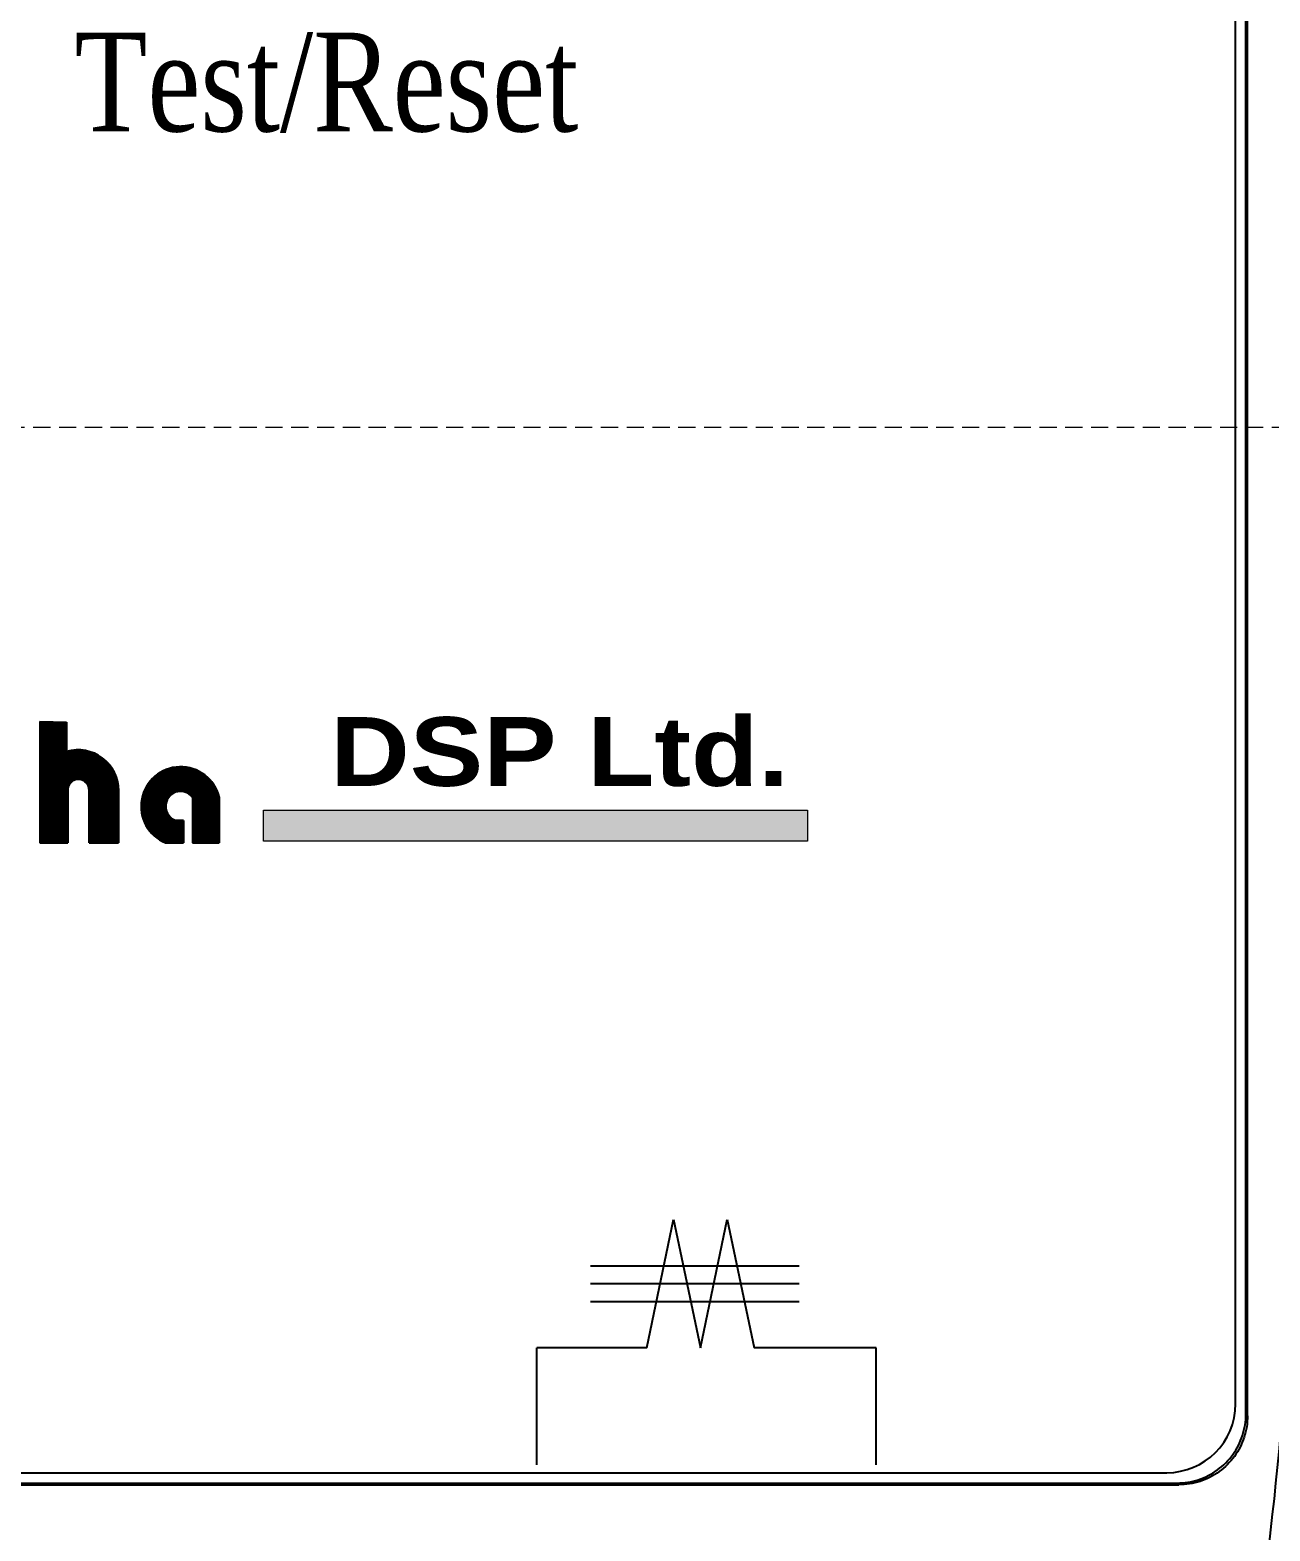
# Model space of a CAD drawing. Header units: millimetres. Extents: x 19 to 859, y 22 to 702.
# Drawn here: x 342.14 to 360.17, y 225.01 to 246.83 of the extents above; entities that cross this region are included whole.
import ezdxf
from ezdxf.enums import TextEntityAlignment as Align

# ---------------------------------------------------------------- set-up
doc = ezdxf.new("R2010")
doc.units = ezdxf.units.MM
doc.linetypes.add('DASHED2', pattern=[0.375, 0.25, -0.125])
doc.layers.add('40', color=4, linetype='Continuous')
doc.layers.add('ASHADE', color=7, linetype='Continuous')
doc.styles.add('SS', font='batang.ttc', dxfattribs={"width": 0.8})
doc.styles.get("Standard").update_dxf_attribs({"font": 'BareunDotumPro1.ttf'})

# ---------------------------------------------------------------- blocks, each defined once
blk = doc.blocks.new('abcd')
at = {"color": 5}
for p, q in [((7610.2, 689.4), (7610.2, 326.6)), ((7610.2, 689.4), (7690.3, 687.8)), ((7611.5, 689.4), (7611.5, 326.7)), ((7612.5, 689.4), (7612.5, 326.7)), ((7613.5, 689.3), (7613.5, 326.7)), ((7614.5, 689.3), (7614.5, 326.7)), ((7615.5, 689.3), (7615.5, 326.6)), ((7616.5, 689.3), (7616.5, 326.6)), ((7617.5, 689.3), (7617.5, 326.6)), ((7618.5, 689.2), (7618.5, 326.6)), ((7619.5, 689.2), (7619.5, 326.6)), ((7620.5, 689.2), (7620.5, 326.6)), ((7621.5, 689.2), (7621.5, 326.6)), ((7622.5, 689.1), (7622.5, 326.6)), ((7623.5, 689.1), (7623.5, 326.6)), ((7624.5, 689.1), (7624.5, 326.6)), ((7625.5, 689.1), (7625.5, 326.6)), ((7626.5, 689.1), (7626.5, 326.6)), ((7627.5, 689), (7627.5, 326.6)), ((7628.5, 689), (7628.5, 326.6)), ((7629.5, 689), (7629.5, 326.6)), ((7630.5, 689), (7630.5, 326.6)), ((7631.5, 689), (7631.5, 326.6)), ((7632.5, 688.9), (7632.5, 326.6)), ((7633.5, 688.9), (7633.5, 326.6)), ((7634.5, 688.9), (7634.5, 326.6)), ((7635.5, 688.9), (7635.5, 326.6)), ((7636.5, 688.9), (7636.5, 326.6)), ((7637.5, 688.8), (7637.5, 326.6)), ((7638.5, 688.8), (7638.5, 326.6)), ((7639.5, 688.8), (7639.5, 326.6)), ((7640.5, 688.8), (7640.5, 326.6)), ((7641.5, 688.8), (7641.5, 326.6)), ((7642.5, 688.7), (7642.5, 326.6)), ((7643.5, 688.7), (7643.5, 326.6)), ((7644.5, 688.7), (7644.5, 326.6)), ((7645.5, 688.7), (7645.5, 326.6)), ((7646.5, 688.7), (7646.5, 326.6)), ((7647.5, 688.6), (7647.5, 326.6)), ((7648.5, 688.6), (7648.5, 326.6)), ((7649.5, 688.6), (7649.5, 326.6)), ((7650.5, 688.6), (7650.5, 326.6)), ((7651.5, 688.6), (7651.5, 326.6)), ((7652.5, 688.5), (7652.5, 326.6)), ((7653.5, 688.5), (7653.5, 326.6)), ((7654.5, 688.5), (7654.5, 326.6)), ((7655.5, 688.5), (7655.5, 326.6)), ((7656.5, 688.5), (7656.5, 326.6)), ((7656.5, 688.5), (7656.5, 326.6)), ((7657.5, 688.4), (7657.5, 326.6)), ((7657.5, 688.4), (7657.5, 326.6)), ((7658.5, 688.4), (7658.5, 326.6)), ((7659.5, 688.4), (7659.5, 326.6)), ((7660.5, 688.4), (7660.5, 326.6)), ((7661.5, 688.4), (7661.5, 326.6)), ((7662.5, 688.3), (7662.5, 326.6)), ((7663.5, 688.3), (7663.5, 326.6)), ((7664.5, 688.3), (7664.5, 326.6)), ((7665.5, 688.3), (7665.5, 326.6)), ((7666.5, 688.3), (7666.5, 326.6)), ((7667.5, 688.2), (7667.5, 326.6)), ((7668.5, 688.2), (7668.5, 326.6)), ((7669.5, 688.2), (7669.5, 326.6)), ((7670.5, 688.2), (7670.5, 326.6)), ((7671.5, 688.1), (7671.5, 326.6)), ((7672.5, 688.1), (7672.5, 326.6)), ((7673.5, 688.1), (7673.5, 326.6)), ((7674.5, 688.1), (7674.5, 326.6)), ((7675.5, 688.1), (7675.5, 326.6)), ((7676.5, 688), (7676.5, 326.6)), ((7677.5, 688), (7677.5, 326.6)), ((7678.5, 688), (7678.5, 326.6)), ((7678.5, 688), (7678.5, 326.6)), ((7679.5, 688), (7679.5, 326.6)), ((7679.5, 688), (7679.5, 326.6)), ((7680.5, 688), (7680.5, 326.6)), ((7681.5, 687.9), (7681.5, 326.6)), ((7682.5, 687.9), (7682.5, 326.6)), ((7683.5, 687.9), (7683.5, 326.6)), ((7684.5, 687.9), (7684.5, 326.6)), ((7685.5, 687.9), (7685.5, 326.6)), ((7686.5, 687.8), (7686.5, 326.6)), ((7687.5, 687.8), (7687.5, 326.6)), ((7688.5, 687.8), (7688.5, 326.6)), ((7689.6, 687.8), (7689.6, 326.6)), ((7690.3, 600), (7690.3, 687.8)), ((7690.3, 687.8), (7690.3, 600)), ((7690.6, 600), (7690.6, 326.6)), ((7691.6, 600.3), (7691.6, 326.6)), ((7692.6, 600.6), (7692.6, 326.6)), ((7693.6, 600.9), (7693.6, 326.6)), ((7694.6, 601.1), (7694.6, 492.8)), ((7695.6, 601.4), (7695.6, 495.9)), ((7696.6, 601.6), (7696.6, 498.3)), ((7697.6, 601.9), (7697.6, 500.2)), ((7698.6, 602.1), (7698.6, 501.9)), ((7699.6, 602.3), (7699.6, 503.3)), ((7700.6, 602.5), (7700.6, 504.6)), ((7701.6, 602.7), (7701.6, 505.8)), ((7702.6, 602.9), (7702.6, 506.9)), ((7703.6, 603.1), (7703.6, 507.9)), ((7704.6, 603.3), (7704.6, 508.8)), ((7705.6, 603.4), (7705.6, 509.6)), ((7706.6, 603.6), (7706.6, 510.4)), ((7707.6, 603.7), (7707.6, 511.1)), ((7708.6, 603.9), (7708.6, 511.7)), ((7709.6, 604), (7709.6, 512.3)), ((7710.6, 604.1), (7710.6, 512.9)), ((7711.6, 604.2), (7711.6, 513.4)), ((7712.6, 604.3), (7712.6, 513.8)), ((7713.6, 604.4), (7713.6, 514.2)), ((7714.6, 604.5), (7714.6, 514.6)), ((7715.6, 604.6), (7715.6, 515)), ((7716.6, 604.7), (7716.6, 515.3)), ((7717.6, 604.7), (7717.6, 515.5)), ((7718.6, 604.8), (7718.6, 515.8)), ((7719.6, 604.8), (7719.6, 516)), ((7720.6, 604.9), (7720.6, 516.1)), ((7721.6, 604.9), (7721.6, 516.3)), ((7722.6, 604.9), (7722.6, 516.4)), ((7723.6, 604.9), (7723.6, 516.5)), ((7724.6, 604.9), (7724.6, 516.5)), ((7725.6, 604.9), (7725.6, 516.5)), ((7726.6, 604.9), (7726.6, 516.5)), ((7727.6, 604.9), (7727.6, 516.4)), ((7728.6, 604.9), (7728.6, 516.4)), ((7729.6, 604.8), (7729.6, 516.2)), ((7730.6, 604.8), (7730.6, 516.1)), ((7730.6, 604.8), (7730.6, 516.1)), ((7731.6, 604.7), (7731.6, 515.9)), ((7731.6, 604.7), (7731.6, 515.9)), ((7732.6, 604.7), (7732.6, 515.7)), ((7733.6, 604.6), (7733.6, 515.5)), ((7734.6, 604.5), (7734.6, 515.2)), ((7735.6, 604.5), (7735.6, 514.9)), ((7736.6, 604.4), (7736.6, 514.5)), ((7737.6, 604.3), (7737.6, 514.1)), ((7738.6, 604.1), (7738.6, 513.7)), ((7739.6, 604), (7739.6, 513.2)), ((7740.6, 603.9), (7740.6, 512.7)), ((7741.6, 603.8), (7741.6, 512.1)), ((7742.6, 603.6), (7742.6, 511.5)), ((7743.6, 603.5), (7743.6, 510.8)), ((7744.6, 603.3), (7744.6, 510.1)), ((7745.6, 603.1), (7745.6, 509.3)), ((7746.6, 602.9), (7746.6, 508.5)), ((7747.6, 602.8), (7747.6, 507.6)), ((7748.6, 602.6), (7748.6, 506.6)), ((7749.6, 602.4), (7749.6, 505.5)), ((7750.6, 602.1), (7750.6, 504.2)), ((7751.6, 601.9), (7751.6, 502.9)), ((7752.6, 601.7), (7752.6, 501.4)), ((7752.6, 601.7), (7752.6, 501.4)), ((7753.6, 601.4), (7753.6, 499.6)), ((7753.6, 601.4), (7753.6, 499.6)), ((7754.6, 601.2), (7754.6, 497.6)), ((7755.6, 600.9), (7755.6, 495.1)), ((7756.6, 600.7), (7756.6, 491.5)), ((7757.6, 600.4), (7757.6, 326.6)), ((7758.6, 600.1), (7758.6, 326.6)), ((7759.6, 599.8), (7759.6, 326.6)), ((7760.6, 599.5), (7760.6, 326.6)), ((7761.6, 599.2), (7761.6, 326.6)), ((7762.6, 598.9), (7762.6, 326.6)), ((7763.6, 598.5), (7763.6, 326.6)), ((7764.6, 598.2), (7764.6, 326.6)), ((7765.6, 597.8), (7765.6, 326.6)), ((7766.6, 597.5), (7766.6, 326.6)), ((7767.6, 597.1), (7767.6, 326.6)), ((7768.6, 596.7), (7768.6, 326.6)), ((7769.6, 596.3), (7769.6, 326.6)), ((7770.6, 595.9), (7770.6, 326.6)), ((7771.6, 595.5), (7771.6, 326.6)), ((7772.6, 595.1), (7772.6, 326.6)), ((7773.6, 594.6), (7773.6, 326.6)), ((7774.6, 594.2), (7774.6, 326.6)), ((7775.6, 593.7), (7775.6, 326.6)), ((7776.6, 593.3), (7776.6, 326.6)), ((7777.6, 592.8), (7777.6, 326.6)), ((7778.6, 592.3), (7778.6, 326.6)), ((7779.6, 591.8), (7779.6, 326.6)), ((7780.6, 591.3), (7780.6, 326.6)), ((7781.6, 590.7), (7781.6, 326.6)), ((7782.6, 590.2), (7782.6, 326.6)), ((7783.6, 589.6), (7783.6, 326.6)), ((7784.6, 589.1), (7784.6, 326.6)), ((7785.6, 588.5), (7785.6, 326.6)), ((7786.6, 587.9), (7786.6, 326.6)), ((7787.6, 587.3), (7787.6, 326.6)), ((7788.6, 586.7), (7788.6, 326.6)), ((7789.6, 586.1), (7789.6, 326.6)), ((7790.6, 585.4), (7790.6, 326.6)), ((7791.6, 584.8), (7791.6, 326.6)), ((7792.6, 584.1), (7792.6, 326.6)), ((7793.6, 583.4), (7793.6, 326.6)), ((7794.6, 582.7), (7794.6, 326.6)), ((7795.6, 582), (7795.6, 326.6)), ((7796.6, 581.3), (7796.6, 326.6)), ((7797.6, 580.5), (7797.6, 326.6)), ((7798.6, 579.8), (7798.6, 326.6)), ((7799.6, 579), (7799.6, 326.6)), ((7800.6, 578.2), (7800.6, 326.6)), ((7801.6, 577.4), (7801.6, 326.6)), ((7802.6, 576.5), (7802.6, 326.6)), ((7803.6, 575.7), (7803.6, 326.6)), ((7804.6, 574.8), (7804.6, 326.6)), ((7805.6, 573.9), (7805.6, 326.6)), ((7806.6, 573), (7806.6, 326.6)), ((7807.6, 572.1), (7807.6, 326.6)), ((7808.6, 571.2), (7808.6, 326.6)), ((7808.6, 571.2), (7808.6, 326.6)), ((7809.6, 570.2), (7809.6, 326.6)), ((7809.6, 570.2), (7809.6, 326.6)), ((7810.6, 569.2), (7810.6, 326.6)), ((7811.6, 568.2), (7811.6, 326.6)), ((7812.6, 567.1), (7812.6, 326.6)), ((7813.6, 566.1), (7813.6, 326.6)), ((7814.6, 565), (7814.6, 326.6)), ((7815.6, 563.8), (7815.6, 326.6)), ((7816.6, 562.7), (7816.6, 326.6)), ((7817.6, 561.5), (7817.6, 326.6)), ((7818.6, 560.3), (7818.6, 326.6)), ((7819.6, 559), (7819.6, 326.6)), ((7820.6, 557.8), (7820.6, 326.6)), ((7821.6, 556.4), (7821.6, 326.6)), ((7822.6, 555.1), (7822.6, 326.6)), ((7823.6, 553.7), (7823.6, 326.6)), ((7824.6, 552.3), (7824.6, 326.6)), ((7825.6, 550.8), (7825.6, 326.6)), ((7826.6, 549.2), (7826.6, 326.6)), ((7827.6, 547.6), (7827.6, 326.6)), ((7828.6, 546), (7828.6, 326.6)), ((7829.6, 544.3), (7829.6, 326.6)), ((7830.6, 542.5), (7830.6, 326.6)), ((7830.6, 542.5), (7830.6, 326.6)), ((7831.6, 540.7), (7831.6, 326.6)), ((7831.6, 540.7), (7831.6, 326.6)), ((7832.6, 538.8), (7832.6, 326.6)), ((7972.3, 538.8), (7972.3, 333.5)), ((7973.3, 539.3), (7973.3, 332.9)), ((7974.3, 539.9), (7974.3, 332.4)), ((7975.3, 540.4), (7975.3, 331.9)), ((7976.3, 541), (7976.3, 331.3)), ((7977.3, 541.5), (7977.3, 330.8)), ((7978.3, 542), (7978.3, 330.3)), ((7979.3, 542.5), (7979.3, 329.8)), ((7980.3, 543), (7980.3, 329.3)), ((7981.3, 543.4), (7981.3, 328.8)), ((7982.3, 543.9), (7982.3, 328.4)), ((7983.3, 544.4), (7983.3, 327.9)), ((7984.3, 544.8), (7984.3, 327.5)), ((7985.3, 545.2), (7985.3, 327.1)), ((7986.3, 545.6), (7986.3, 326.6)), ((7987.3, 546), (7987.3, 444)), ((7988.3, 546.4), (7988.3, 448.3)), ((7989.3, 546.8), (7989.3, 451.4)), ((7990.3, 547.2), (7990.3, 453.9)), ((7991.3, 547.6), (7991.3, 456.1)), ((7992.3, 547.9), (7992.3, 458)), ((7993.3, 548.3), (7993.3, 459.7)), ((7994.3, 548.6), (7994.3, 461.2)), ((7995.3, 548.9), (7995.3, 462.6)), ((7996.3, 549.2), (7996.3, 463.9)), ((7997.3, 549.5), (7997.3, 465.1)), ((7998.3, 549.8), (7998.3, 466.3)), ((7999.3, 550.1), (7999.3, 467.3)), ((8000.3, 550.4), (8000.3, 468.3)), ((8001.3, 550.6), (8001.3, 469.3)), ((8002.3, 550.9), (8002.3, 470.1)), ((8003.3, 551.2), (8003.3, 471)), ((8004.3, 551.4), (8004.3, 471.7)), ((8005.3, 551.6), (8005.3, 472.5)), ((8006.3, 551.8), (8006.3, 473.2)), ((8006.3, 551.8), (8006.3, 473.2)), ((8007.3, 552.1), (8007.3, 473.8)), ((8007.3, 552.1), (8007.3, 473.8)), ((8008.3, 552.3), (8008.3, 474.4)), ((8009.3, 552.4), (8009.3, 475)), ((8010.3, 552.6), (8010.3, 475.6)), ((8011.3, 552.8), (8011.3, 476.1)), ((8012.3, 553), (8012.3, 476.6)), ((8013.3, 553.1), (8013.3, 477)), ((8014.3, 553.3), (8014.3, 477.4)), ((8015.3, 553.4), (8015.3, 477.8)), ((8016.3, 552.9), (8016.3, 478.2)), ((8017.3, 553.7), (8017.3, 478.6)), ((8018.3, 553.8), (8018.3, 478.9)), ((8019.3, 553.9), (8019.3, 479.2)), ((8020.3, 554), (8020.3, 479.4)), ((8021.3, 554.1), (8021.3, 479.7)), ((8022.3, 554.2), (8022.3, 479.9)), ((8023.3, 554.2), (8023.3, 480.1)), ((8024.3, 554.3), (8024.3, 480.2)), ((8025.3, 554.3), (8025.3, 480.4)), ((8026.3, 554.4), (8026.3, 480.5)), ((8027.3, 554.4), (8027.3, 480.6)), ((8028.3, 554.5), (8028.3, 480.7)), ((8028.3, 554.5), (8028.3, 480.7)), ((8029.3, 554.5), (8029.3, 480.7)), ((8029.3, 554.5), (8029.3, 480.7)), ((8030.3, 554.5), (8030.3, 480.8)), ((8031.3, 554.5), (8031.3, 480.8)), ((8032.3, 554.5), (8032.3, 480.8)), ((8033.3, 554.5), (8033.3, 480.7)), ((8034.3, 554.5), (8034.3, 480.7)), ((8035.3, 554.4), (8035.3, 480.6)), ((8036.3, 554.4), (8036.3, 480.5)), ((8037.3, 554.3), (8037.3, 480.4)), ((8038.3, 554.3), (8038.3, 480.2)), ((8039.3, 554.2), (8039.3, 480.1)), ((8040.3, 554.2), (8040.3, 479.9)), ((8041.3, 554.1), (8041.3, 479.6)), ((8042.3, 554), (8042.3, 479.4)), ((8043.3, 553.9), (8043.3, 479.1)), ((8044.3, 553.8), (8044.3, 478.8)), ((8045.3, 553.7), (8045.3, 478.5)), ((8046.3, 553.5), (8046.3, 478.2)), ((8047.3, 553.4), (8047.3, 477.8)), ((8048.3, 553.3), (8048.3, 477.4)), ((8049.3, 553.1), (8049.3, 477)), ((8050.3, 553), (8050.3, 476.5)), ((8051.3, 552.8), (8051.3, 476)), ((8052.3, 552.6), (8052.3, 475.5)), ((8053.3, 552.4), (8053.3, 475)), ((8054.3, 552.2), (8054.3, 474.4)), ((8055.3, 552), (8055.3, 473.8)), ((8056.3, 551.8), (8056.3, 473.1)), ((8057.3, 551.6), (8057.3, 472.4)), ((8058.3, 551.4), (8058.3, 471.7)), ((8059.3, 551.1), (8059.3, 470.9)), ((8060.3, 550.9), (8060.3, 470)), ((8061.3, 550.6), (8061.3, 469.2)), ((8062.3, 550.4), (8062.3, 468.2)), ((8063.3, 550.1), (8063.3, 467.2)), ((8064.3, 549.8), (8064.3, 466.1)), ((8065.3, 549.5), (8065.3, 465)), ((8066.3, 549.2), (8066.3, 326.9)), ((8067.3, 548.9), (8067.3, 326.6)), ((8068.3, 548.5), (8068.3, 326.6)), ((8069.3, 548.2), (8069.3, 326.6)), ((8070.3, 547.9), (8070.3, 326.6)), ((8071.3, 547.5), (8071.3, 326.6)), ((8072.3, 547.1), (8072.3, 326.6)), ((8073.3, 546.8), (8073.3, 326.6)), ((8074.3, 546.4), (8074.3, 326.6)), ((8075.3, 546), (8075.3, 326.6)), ((8076.3, 545.6), (8076.3, 326.6)), ((8077.3, 545.2), (8077.3, 326.6)), ((8078.3, 544.7), (8078.3, 326.6)), ((8079.3, 544.3), (8079.3, 326.6)), ((8080.3, 543.9), (8080.3, 326.6)), ((8081.3, 543.4), (8081.3, 326.6)), ((8082.3, 542.9), (8082.3, 326.6)), ((8083.3, 542.4), (8083.3, 326.6)), ((8084.3, 541.9), (8084.3, 326.6)), ((8085.3, 541.4), (8085.3, 326.6)), ((8086.3, 540.9), (8086.3, 326.6)), ((8087.3, 540.4), (8087.3, 326.6)), ((8088.3, 539.8), (8088.3, 326.6)), ((8089.3, 539.3), (8089.3, 326.6)), ((7833.6, 536.7), (7833.6, 326.6)), ((7834.6, 534.6), (7834.6, 326.6)), ((7835.6, 532.4), (7835.6, 326.6)), ((7836.6, 530.1), (7836.6, 326.6)), ((7837.6, 527.6), (7837.6, 326.6)), ((7838.6, 524.9), (7838.6, 326.6)), ((7839.6, 522), (7839.6, 326.6)), ((7840.6, 518.8), (7840.6, 326.6)), ((7841.6, 515.3), (7841.6, 326.6)), ((7842.6, 511.3), (7842.6, 326.6)), ((7843.6, 506.6), (7843.6, 326.6)), ((7844.6, 500.5), (7844.6, 326.6)), ((7928.3, 494.5), (7928.3, 377.8)), ((7929.3, 496.3), (7929.3, 376)), ((7930.3, 497.9), (7930.3, 374.4)), ((7931.3, 499.5), (7931.3, 372.8)), ((7932.3, 501.1), (7932.3, 371.2)), ((7933.3, 502.6), (7933.3, 369.7)), ((7934.3, 504), (7934.3, 368.3)), ((7935.3, 505.4), (7935.3, 366.9)), ((7936.3, 506.8), (7936.3, 365.5)), ((7937.3, 508.1), (7937.3, 364.2)), ((7938.3, 509.4), (7938.3, 362.9)), ((7939.3, 510.7), (7939.3, 361.6)), ((7940.3, 511.9), (7940.3, 360.4)), ((7941.3, 513.1), (7941.3, 359.2)), ((7941.3, 513.1), (7941.3, 359.2)), ((7942.3, 514.2), (7942.3, 358.1)), ((7942.3, 514.2), (7942.3, 358.1)), ((7943.3, 515.3), (7943.3, 356.9)), ((7944.3, 516.4), (7944.3, 355.8)), ((7945.3, 517.5), (7945.3, 354.8)), ((7946.3, 518.6), (7946.3, 353.7)), ((7947.3, 519.6), (7947.3, 352.7)), ((7948.3, 520.6), (7948.3, 351.7)), ((7949.3, 521.5), (7949.3, 350.8)), ((7950.3, 522.5), (7950.3, 349.8)), ((7951.3, 523.4), (7951.3, 348.9)), ((7952.3, 524.3), (7952.3, 348)), ((7953.3, 525.2), (7953.3, 347.1)), ((7954.3, 526.1), (7954.3, 346.2)), ((7955.3, 526.9), (7955.3, 345.4)), ((7956.3, 527.7), (7956.3, 344.5)), ((7957.3, 528.6), (7957.3, 343.7)), ((7958.3, 529.3), (7958.3, 342.9)), ((7959.3, 530.1), (7959.3, 342.2)), ((7960.3, 530.9), (7960.3, 341.4)), ((7961.3, 531.6), (7961.3, 340.7)), ((7962.3, 532.3), (7962.3, 339.9)), ((7963.3, 533.1), (7963.3, 339.2)), ((7964.3, 533.7), (7964.3, 338.5)), ((7965.3, 534.4), (7965.3, 337.9)), ((7966.3, 535.1), (7966.3, 337.2)), ((7967.3, 535.7), (7967.3, 336.6)), ((7968.3, 536.4), (7968.3, 335.9)), ((7969.3, 537), (7969.3, 335.3)), ((7970.3, 537.6), (7970.3, 334.7)), ((7971.3, 538.2), (7971.3, 334.1)), ((8090.3, 538.7), (8090.3, 326.6)), ((8091.3, 538.1), (8091.3, 326.6)), ((8092.3, 537.5), (8092.3, 326.6)), ((8093.3, 536.9), (8093.3, 326.6)), ((8094.3, 536.3), (8094.3, 326.6)), ((8095.3, 535.7), (8095.3, 326.6)), ((8096.3, 535), (8096.3, 326.6)), ((8097.3, 534.3), (8097.3, 326.6)), ((8098.3, 533.7), (8098.3, 326.6)), ((8099.3, 533), (8099.3, 326.6)), ((8100.3, 532.3), (8100.3, 326.6)), ((8101.3, 531.5), (8101.3, 326.6)), ((8102.3, 530.8), (8102.3, 326.6)), ((8103.3, 530), (8103.3, 326.6)), ((8104.3, 529.3), (8104.3, 326.6)), ((8105.3, 528.5), (8105.3, 326.6)), ((8106.3, 527.7), (8106.3, 326.6)), ((8107.3, 526.8), (8107.3, 326.6)), ((8108.3, 526), (8108.3, 326.6)), ((8108.3, 526), (8108.3, 326.6)), ((8109.3, 525.1), (8109.3, 326.6)), ((8109.3, 525.1), (8109.3, 326.6)), ((8110.3, 524.2), (8110.3, 326.6)), ((8111.3, 523.3), (8111.3, 326.6)), ((8112.3, 522.4), (8112.3, 326.6)), ((8113.3, 521.4), (8113.3, 326.6)), ((8114.3, 520.5), (8114.3, 326.6)), ((8115.3, 519.5), (8115.3, 326.6)), ((8116.3, 518.4), (8116.3, 326.6)), ((8117.3, 517.4), (8117.3, 326.6)), ((8118.3, 516.3), (8118.3, 326.6)), ((8119.3, 515.2), (8119.3, 326.6)), ((8120.3, 514.1), (8120.3, 326.6)), ((8121.3, 512.9), (8121.3, 326.6)), ((8122.3, 511.8), (8122.3, 326.6)), ((8123.3, 510.5), (8123.3, 326.6)), ((8124.3, 509.3), (8124.3, 326.6)), ((8125.3, 508), (8125.3, 326.6)), ((8126.3, 506.7), (8126.3, 326.6)), ((8127.3, 505.3), (8127.3, 326.6)), ((8128.3, 503.9), (8128.3, 326.6)), ((8129.3, 502.4), (8129.3, 326.6)), ((8130.3, 500.9), (8130.3, 326.6)), ((8130.3, 500.9), (8130.3, 326.6)), ((8131.3, 499.4), (8131.3, 326.6)), ((8131.3, 499.4), (8131.3, 326.6)), ((8132.3, 497.7), (8132.3, 326.6)), ((8133.3, 496.1), (8133.3, 326.6)), ((8134.3, 494.3), (8134.3, 326.6)), ((7757.3, 326.6), (7757.3, 485.1)), ((7845.6, 489.8), (7845.6, 326.6)), ((7914.3, 454.4), (7914.3, 417.9)), ((7915.3, 459.9), (7915.3, 412.4)), ((7916.3, 464.3), (7916.3, 407.9)), ((7917.3, 468.1), (7917.3, 404.1)), ((7918.3, 471.5), (7918.3, 400.8)), ((7919.3, 474.6), (7919.3, 397.7)), ((7919.3, 474.6), (7919.3, 397.7)), ((7920.3, 477.4), (7920.3, 394.9)), ((7920.3, 477.4), (7920.3, 394.9)), ((7921.3, 480), (7921.3, 392.3)), ((7922.3, 482.4), (7922.3, 389.9)), ((7923.3, 484.7), (7923.3, 387.6)), ((7924.3, 486.8), (7924.3, 385.4)), ((7925.3, 488.9), (7925.3, 383.4)), ((7926.3, 490.9), (7926.3, 381.4)), ((7927.3, 492.7), (7927.3, 379.6)), ((8066.2, 463.9), (8066.2, 326.6)), ((8135.3, 492.5), (8135.3, 326.6)), ((8136.3, 490.6), (8136.3, 326.6)), ((8137.3, 488.7), (8137.3, 326.6)), ((8138.3, 486.6), (8138.3, 326.6)), ((8139.3, 484.4), (8139.3, 326.6)), ((8140.3, 482.1), (8140.3, 326.6)), ((8141.3, 479.7), (8141.3, 326.6)), ((8142.3, 477.1), (8142.3, 326.6)), ((8143.3, 474.2), (8143.3, 326.6)), ((8144.3, 471.2), (8144.3, 326.6)), ((8145.3, 467.7), (8145.3, 326.6)), ((8146, 464.8), (8146, 326.6)), ((8146.3, 326.6), (8146.3, 463.9)), ((7913.3, 446), (7913.3, 426.3)), ((7987.3, 428.3), (7987.3, 326.6)), ((7988.3, 424), (7988.3, 326.6)), ((7989.3, 420.9), (7989.3, 326.6)), ((7990.3, 418.4), (7990.3, 326.6)), ((7991.3, 416.2), (7991.3, 326.6)), ((7992.3, 414.3), (7992.3, 326.6)), ((7993.3, 412.6), (7993.3, 326.6)), ((7994.3, 411.1), (7994.3, 326.6)), ((7995.3, 409.7), (7995.3, 326.6)), ((7996.3, 408.4), (7996.3, 326.6)), ((7997.3, 407.2), (7997.3, 326.6)), ((7998.3, 406), (7998.3, 326.6)), ((7999.3, 405), (7999.3, 326.6)), ((8000.3, 404), (8000.3, 326.6)), ((8001.3, 403), (8001.3, 326.6)), ((8002.3, 402.2), (8002.3, 326.6)), ((8003.3, 401.3), (8003.3, 326.6)), ((8004.3, 400.6), (8004.3, 326.6)), ((8005.3, 399.8), (8005.3, 326.6)), ((8006.3, 399.1), (8006.3, 326.6)), ((8006.3, 399.1), (8006.3, 326.6)), ((8007.3, 398.5), (8007.3, 326.6)), ((8007.3, 398.5), (8007.3, 326.6)), ((8008.3, 397.9), (8008.3, 326.6)), ((8009.3, 397.3), (8009.3, 326.6)), ((8010.3, 396.7), (8010.3, 326.6)), ((8011.3, 396.2), (8011.3, 326.6)), ((8012.3, 395.7), (8012.3, 326.6)), ((8013.3, 395.3), (8013.3, 326.6)), ((8014.3, 394.8), (8014.3, 326.6)), ((8015.3, 394.4), (8015.3, 326.6)), ((8016.3, 394.1), (8016.3, 326.6)), ((8017.3, 393.7), (8017.3, 326.6)), ((8040, 393.6), (8017.6, 393.6)), ((8018.3, 393.6), (8018.3, 326.6)), ((8019.3, 393.6), (8019.3, 326.6)), ((8020.3, 393.6), (8020.3, 326.6)), ((8021.3, 393.6), (8021.3, 326.6)), ((8022.3, 393.6), (8022.3, 326.6)), ((8023.3, 393.6), (8023.3, 326.6)), ((8024.3, 393.6), (8024.3, 326.6)), ((8025.3, 393.6), (8025.3, 326.6)), ((8026.3, 393.6), (8026.3, 326.6)), ((8027.3, 393.6), (8027.3, 326.6)), ((8028.3, 393.6), (8028.3, 326.6)), ((8028.3, 393.6), (8028.3, 326.6)), ((8029.3, 393.6), (8029.3, 326.6)), ((8029.3, 393.6), (8029.3, 326.6)), ((8030.3, 393.6), (8030.3, 326.6)), ((8031.3, 393.6), (8031.3, 326.6)), ((8032.3, 393.6), (8032.3, 326.6)), ((8033.3, 393.6), (8033.3, 326.6)), ((8034.3, 393.6), (8034.3, 326.6)), ((8035.3, 393.6), (8035.3, 326.6)), ((8036.3, 393.6), (8036.3, 326.6)), ((8037.3, 393.6), (8037.3, 326.6)), ((8038.3, 393.6), (8038.3, 326.6)), ((8039.3, 393.6), (8039.3, 326.6)), ((8040, 326.6), (8040, 393.6)), ((7610.2, 326.6), (7693.6, 326.6)), ((7757.3, 326.6), (7845.6, 326.6)), ((7986.4, 326.6), (8040, 326.6)), ((8066.2, 326.6), (8146.3, 326.6))]:
    blk.add_line(p, q, dxfattribs=at)
for centre, radius, start, end in [((7724.7, 483.9), 121, 359.2542, 106.4873), ((8031.2, 436.1), 118.4, 13.5527, 247.7467), ((7725.4, 484.6), 31.9, 359.0626, 181.3609), ((8031.2, 436.1), 44.6, 38.4087, 252.3284)]:
    blk.add_arc(centre, radius, start, end, dxfattribs=at)
blk = doc.blocks.new('abcde')
at = {"layer": 'ASHADE', "lineweight": 5}
blk.add_hatch(color=5, dxfattribs=at).paths.add_polyline_path([(6745.16, 94.93), (6745.16, 103.27), (6891.57, 103.27), (6891.57, 94.93)])
for p, q in [((6745.16, 94.93), (6745.16, 103.27)), ((6891.57, 103.27), (6891.57, 94.93))]:
    blk.add_line(p, q, dxfattribs=at)
at = {"layer": 'ASHADE', "color": 5, "lineweight": 5}
for p, q in [((6745.16, 103.27), (6891.57, 103.27)), ((6891.57, 94.93), (6745.16, 94.93))]:
    blk.add_line(p, q, dxfattribs=at)
at = {"color": 0, "xscale": 0.09000000000000001, "yscale": 0.09000000000000001, "zscale": 0.09000000000000001}
blk.add_blockref('abcd', (6000.01, 65.08), dxfattribs=at)
at = {"layer": 'ASHADE', "lineweight": 5, "insert": (6763.1, 128.35), "char_height": 18.5261, "width": 329.6254, "attachment_point": 1}
blk.add_mtext('{\\fArial Black|b0|i0|c0|p34;DSP Ltd.}', dxfattribs=at)

msp = doc.modelspace()

# ---------------------------------------------------------------- linework, layer by layer
at = {"color": 7, "linetype": 'Continuous'}
for p, q in [((359.815, 226.709), (359.815, 255.409)), ((359.839, 226.685), (359.839, 255.434)), ((359.665, 226.859), (359.665, 255.259)), ((349.507, 225.976), (349.507, 227.674)), ((354.442, 225.976), (354.442, 227.674)), ((359.839, 226.685), (359.815, 226.709)), ((284.965, 225.859), (358.665, 225.859)), ((284.79, 225.685), (358.839, 225.685)), ((284.815, 225.709), (358.815, 225.709)), ((358.839, 225.685), (358.815, 225.709))]:
    msp.add_line(p, q, dxfattribs=at)
at = {"color": 1, "linetype": 'DASHED2', "lineweight": 5}
msp.add_line((325.315, 241.059), (364.46, 241.059), dxfattribs=at)
for p, q in [((351.106, 227.674), (351.496, 229.542)), ((351.496, 229.542), (351.886, 227.674)), ((351.886, 227.674), (352.276, 229.542)), ((352.276, 229.542), (352.666, 227.674)), ((350.29, 228.867), (353.323, 228.867)), ((350.29, 228.608), (353.323, 228.608)), ((350.29, 228.35), (353.323, 228.35)), ((351.106, 227.674), (349.507, 227.674)), ((354.442, 227.674), (352.666, 227.674))]:
    msp.add_line(p, q)
at = {"color": 7, "linetype": 'Continuous'}
for centre, radius, start, end in [((311.827, 230.651), 48.677, 341.5561, 358.7396), ((311.827, 230.651), 49.504, 341.2439, 358.7429), ((311.827, 230.651), 50, 340.8279, 358.7491), ((358.665, 226.859), 1, 270, 0)]:
    msp.add_arc(centre, radius, start, end, dxfattribs=at)
for points in [[(358.815, 225.709), (358.919, 225.709), (359.129, 225.742), (359.412, 225.887), (359.637, 226.112), (359.782, 226.395), (359.815, 226.605), (359.815, 226.709)], [(359.839, 226.685), (359.839, 226.58), (359.806, 226.37), (359.662, 226.087), (359.437, 225.862), (359.154, 225.718), (358.944, 225.685), (358.839, 225.685)]]:
    msp.add_open_spline(points, degree=3, knots=[0, 0, 0, 0, 0.31286, 0.625669, 0.938459, 1.251268, 1.564128, 1.564128, 1.564128, 1.564128], dxfattribs=at)

# ---------------------------------------------------------------- block references
at = {"color": 0, "xscale": 0.05400000000000001, "yscale": 0.05400000000000001, "zscale": 0.05400000000000001}
msp.add_blockref('abcde', (-18.7, 229.912), dxfattribs=at)

# ---------------------------------------------------------------- texts
at = {"layer": '40', "color": 0, "style": 'SS', "width": 0.8}
msp.add_text('Test/Reset', height=1.4352, dxfattribs=at).set_placement((346.451, 245.357), align=Align.CENTER)

doc.saveas('drawing.dxf')
